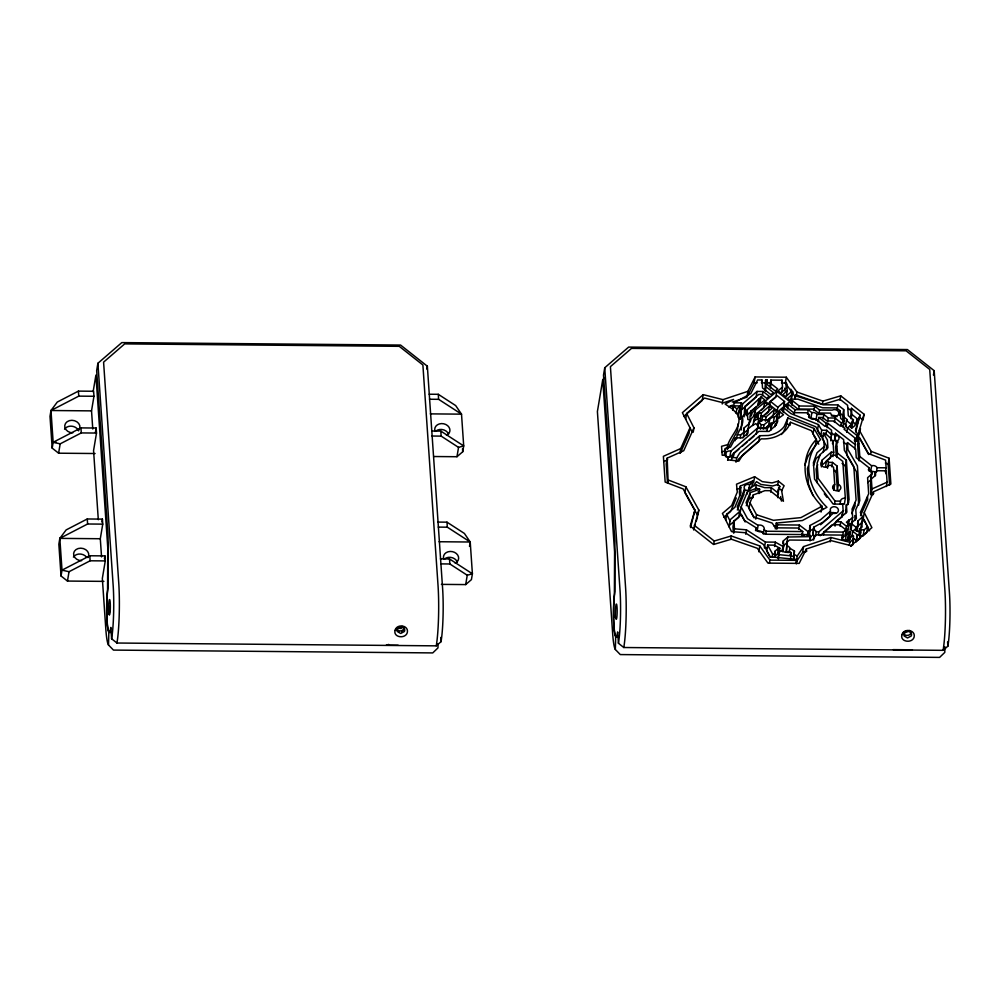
<?xml version="1.0" encoding="UTF-8"?>
<svg xmlns="http://www.w3.org/2000/svg" width="1000" height="1000" viewBox="0 0 1000 1000"><rect width="100%" height="100%" fill="white"/><g stroke="black" fill="none" stroke-linecap="round" stroke-linejoin="round"><path stroke-width="1.5" d="M108.663 606.087L109.25 614.675M438.062 643.713L437.962 647.913L432.762 652.913L113.45 650.088L108.513 645L108.837 632.388A25.5 2.825 -89.5 0 1 106.75 615.612A25.5 2.825 -89.5 0 1 107.562 589.875L107.75 547.463L95.913 375.112L93.112 391.838M944.938 646.8L944.788 652.4L939.6 657.4L620.288 654.575L615.35 649.488L615.675 636.888A25.5 2.825 -89.5 0 1 613.575 620.1A25.5 2.825 -89.5 0 1 614.4 594.362L614.587 551.962L602.75 379.6L605.025 377.625M737.938 423.988L737.487 430.662L727.5 449.137M741.213 430.025L742.163 416.65L745.288 414.087L744.775 406.538L758.75 394.45L761.8 394.475L766.688 398.338L769.125 396.225L763.112 391.475L757.038 391.425L742.65 403.862L741.675 409.7L740.212 408.725L741.188 402.887L734.2 402.825L733.213 408.663M92.775 429.025L91.525 410.875L93.963 396.262L93.625 391.25L78.425 391.112L57.3 402.05L50.975 410.513L50 416.35L52.188 448.125L58.612 453.2L95.1 453.525M52.188 448.125L53.163 442.287L50.975 410.513L78.763 396.138L93.963 396.262M58.612 453.2L60.175 443.85L81.287 432.925L96.5 433.05L96.15 428.038L80.95 427.9L53.163 442.287L60.175 443.85M101.55 556.888L100.3 538.737L102.75 524.125L102.4 519.113L87.275 518.975L66.15 529.913L59.825 538.375L58.85 544.212L61.037 575.988L67.463 581.062L103.888 581.375M61.037 575.988L62.013 570.15L59.825 538.375L87.613 524L102.75 524.125M67.463 581.062L69.025 571.712L90.138 560.788L105.275 560.913L104.925 555.9L89.8 555.763L62.013 570.15L69.025 571.712M95.412 432.425L96.15 428.038M96.5 433.05L93.562 450.588L98.312 519.738M101.912 522.038L102.4 519.113M104.438 558.825L104.925 555.9M105.275 560.913L102.338 578.438L105.85 629.513A38.25 4.237 -89.5 0 0 108.513 645M434.175 456.525L456.975 456.725L458.537 447.375L463.7 445.925L461.512 414.15L455.675 405.575L438.275 394.3L429.15 394.225M456.975 456.725L462.713 451.763L463.7 445.925L440.8 431.087L431.675 431.012M469.487 546.388L470.225 542.013L464.387 533.438L446.975 522.163L437.9 522.087M441.4 584.375L465.688 584.587L467.25 575.237L472.4 573.787L470.225 542.013L447.325 527.188L438.25 527.1M602.75 379.6L597.4 411.538L612.688 634A38.25 4.237 -89.5 0 0 615.35 649.488M727.038 449C727.75 436.812 743.175 427.55 737.875 414.712L732.288 408.862L725.175 404.1L733.55 399.438L723.363 402.825L704.475 398.05L686.65 413.462L693.95 427.825L683.737 450.725L667.163 458.15L666.188 463.988L667.5 483.088M668.188 483.1L667.163 458.15M679.987 452.925L680.725 448.55L690.025 427.713L689.038 433.55L680.362 453M685.675 419.312L686.65 413.462M693.213 432.212L693.95 427.825M668.675 480.175L685.85 486.763L684.875 492.6L697.837 515.837M859.575 417.312L863.075 420.062L864.05 414.225L840.725 395.825L822.913 401.125L796.938 392.038L786.312 377.212L755.1 376.938L747.913 391.325L722.962 399.637L703.2 394.65L702.225 400.487L683.713 416.5M680.725 448.55L663.388 456.312L665.163 482.062L683.162 488.963L694.963 510.112L690.525 527.575M693.55 529.65L698.812 510L685.85 486.763M698.075 514.388L698.812 510M722.225 404.025L722.962 399.637M724.388 454.338L725.362 448.5L730.525 447.1L735.537 437.825L742.463 437.887L748.025 433.062L747.775 429.3L751.712 425.9L755.863 423.587L759.45 427.738L765.775 427.8L770.975 423.162A4.125 3.362 9.5 0 0 771.812 423.65L770.875 430.087M732.613 410.2L733.35 405.825L740.212 405.975L739.237 411.812L736.975 413.775M725.138 455.238L725.362 448.5M725.525 456.725L726.263 452.337A4.125 3.362 9.5 0 1 730.825 451.15L757.212 428.325L767.312 428.413L771.862 424.25M727.625 460.288L728.112 457.362A4.125 3.362 9.5 0 1 725.888 455.337L722.175 455.225L721.562 446.3L727.775 444.613M713.75 543.938L714.237 541.025L694.275 525.275M736.087 413.288L736.825 408.9L740.212 405.975M726.8 457.113A4.125 3.362 9.5 0 1 729.837 456.987L730.825 451.15M740.062 405.875L738.2 417.225L739.987 419.087L740.575 418.612L741.325 409.525L739.175 411.375L740.962 413.25L739.987 419.087M731.475 460.225L731.963 457.312A4.125 3.362 9.5 0 0 733.55 453.3L758.925 431.35L769.087 431.438L775.588 425.475L775.475 423.825A4.125 3.362 9.5 0 0 777.237 419.325L783.5 414.75L779.75 411.8L777.312 413.9L776.85 420.15L773.263 423.25A4.125 3.362 9.5 0 0 769.112 424.6M735.05 440.75L735.537 437.825M732.812 457.688L733.55 453.3M736.425 439.212C736.963 431.238 745.138 425.138 742.163 416.65M740.6 413.9L741.325 409.525M725.725 520.125L726.7 514.275L734.912 507.238L740.987 492.65L740.337 486.062L752.837 480.913L749.65 484.663L748.675 490.5A4.125 3.362 9.5 0 0 743.637 491.838M744.775 406.538L744.1 416.912M735.975 462.225L736.712 457.837L739.75 452.987L759.725 435.712L768.263 435.5A26.575 21.637 9.5 0 0 784.237 426.45L787.85 417.975L813.988 428.425L820.5 439.625C800.588 459.725 808.175 489.35 826.95 507.275L802.412 520.525L776.263 523.088L775.288 528.938M740.25 437.788L740.738 434.862L744.3 431.788L744.038 428.025L748.8 423.9L749.987 420.05L747.837 419.5L747.175 409.812L761.087 396.938L764.837 399.888L750.913 411.1L749.938 416.938L750.263 421.825L751.3 418.475L754.112 416.037L755.088 410.2L764.638 402.312L767.362 404.462L757.237 413.225L756.75 416.15M747.913 391.325L746.938 397.175L732.262 402.062M743.55 430.95L744.038 428.025M746.438 414.2L747.175 409.812M743.312 437.625L744.3 431.788M729.475 524.113L730.2 519.725L739.712 511.512L737.2 506.9L744.6 489.113A4.125 3.362 9.5 0 1 745.163 485.363A4.125 3.362 9.5 0 1 749.65 484.663M747.588 395.863L754.112 382.775L755.1 376.938M746.787 435.15L747.775 429.3M749.987 420.05L747.825 429.75L743.062 433.862M730.738 538.888L731.225 535.962L759.775 545.938L769.925 560.112L769.438 563.038M810.037 540.988L810.7 535.638A4.125 3.362 9.5 0 1 809.188 534.625L764.975 534.237L761.675 531.65A4.125 3.362 9.5 0 1 757.575 530.962A4.125 3.362 9.5 0 1 756.038 527.725L744.638 520.55L741.375 514.575L733.938 521L732.962 526.85L733.312 532.05M740.337 486.062L739.362 491.9L739.75 495.863M756.062 397.262L757.038 391.425M733.737 533.2L734.475 528.812L733.938 521M752.75 425.55L755.088 415.938L758.825 418.188L757.837 424.025M754.112 416.037L755.512 410.2M754.112 421.788L755.088 415.938M739.712 511.512L738.725 517.35L729.225 525.562L729.35 527.337M759.163 399.438L758.188 405.288L758.662 399.038M761.475 382.925L761.963 380L757.625 379.963L750.85 393.55L734.2 402.825M758.925 493.6L759.65 489.212L756.637 488.263L751.25 490.25A4.125 3.362 9.5 0 1 747.725 491.087L741.125 506.938L740.138 512.775L745.138 521.938M755.975 417.688L757.237 413.225M737.35 510L743.625 494.95L744.6 489.113M757.175 416.8L757.663 413.888L758.8 412.887L761.438 412.9L769.388 406.087L772.1 408.225L763.162 415.913L761.025 415.913L766.112 416.825L774.137 409.875L776.862 412.025L767.837 419.837L762.65 419.8L758.787 421.95L757.812 427.8M761.087 396.938L760.113 402.775L757.675 404.888M757.825 418.738L758.8 412.887M762.375 395.863L763.112 391.475M756.225 434.175L757.212 428.325M780.5 393.75L781.513 392.875L782.487 387.038L782.025 380.175L770.85 380.087L771.1 383.7L777.7 388.9L775.263 391L767.537 384.913L767.2 380.05L765.612 380.037L764.912 389.925M747.237 494L747.725 491.087M760.05 421.75L761.438 412.9M765.337 391.15L766.075 386.775L765.612 380.037M766.475 384.425L767.2 380.05M764.638 402.312L763.662 408.15L761.438 410.075M760.475 429.125L761.2 424.75L758.787 421.95M761.762 421.175L762.5 416.788M746.275 505.688L749.262 498.512L750.238 492.675L759.65 489.212M759.725 435.712L758.75 441.55L738.775 458.837L737.25 461.25M748.675 490.5L751.875 486.962L752.837 480.913M796.338 563.862L797.075 559.487L770.225 556.8L763.4 544.462L745.175 532.725L731.513 531.575L722.425 513.45L731.688 505.525L737.288 492.075L736.513 484.188L754.6 476.725L762.312 481.65L772.038 482.9L778.35 481.1L784.125 485.763L781.637 490.737L783.438 501.25L770.075 490.7L764.925 490.65L753.238 494.95L749.987 502.75L749.013 508.587L754.087 517.913M754.6 476.725L753.625 482.562L750.837 483.713M769.875 385.925L770.85 380.087M745.675 534.2L746.4 529.825L734.475 528.812M763.263 429.15L764 424.775L769.5 420.238A4.125 3.362 9.5 0 1 774.237 417.4L777.825 414.312M770.362 388.075L771.1 383.7M765.375 421.2L766.112 416.825M752.75 497.875L753.238 494.95M769.388 406.087L768.413 411.938L762.763 416.788M755.575 489.387L756.312 485.012L764.663 487.65L771.375 487.7L778.413 493.263L777.675 497.638M769.638 405.712L770.375 401.337L777.113 395.575L784.575 401.525L783.587 407.362L781.35 409.288M766.825 431.337L767.312 428.413M769.5 420.238L768.525 426.075L765.05 428.762M776.838 391.325L765.212 401.262L778.1 411.538L789.737 401.587L776.838 391.325L775.863 397.163L772.375 400.15M755.788 519.113L756.525 514.738L749.987 502.75M770.837 429.5L771.812 423.65M774.137 409.875L773.162 415.712L767.475 420.637M773.263 423.25L774.237 417.4M755.55 530.65L756.038 527.725M781.538 383.1L782.025 380.175M741.125 506.938L747.537 518.713L758.112 525.375L757.138 531.213A4.125 3.362 9.5 0 1 763.1 533.625M777.1 411.662L777.837 407.287L784.575 401.525M774.987 426.737L775.475 423.825M776.575 418.288L777.075 415.363M776.263 425.163L777.237 419.325M779.75 411.8L778.775 417.638L776.338 419.75L776.85 420.15M795.075 396.65L785.337 383.05L786.312 377.212M758.8 551.788L759.775 545.938M783.3 412.512L784.038 408.137L790.962 413.6L818.438 424.588L821.712 430.225L820.738 436.062L823.225 436.087M782.487 387.038L778.125 390.812L780.85 392.962L786.225 388.312L785.812 382.262L786.762 383.587L787.237 390.812L786.263 396.662L785.25 397.537M763.35 533.9L764.087 529.513A4.125 3.362 9.5 0 0 762.638 525.913A4.125 3.362 9.5 0 0 758.112 525.375M770.638 492.088L771.375 487.7M765.788 534.163L766.275 531.237L764.087 529.513M787.588 408.85L788.312 404.475L794.912 409.675L808.263 409.787L811.875 412.65A4.125 3.362 9.5 0 1 816.938 414.412L823.875 414.475L828.288 417.95L835.113 418.013L841.425 423.075L840.938 425.988M746.4 529.825L765.387 542.062L764.412 547.9L767.237 547.925M781.325 434.513A26.575 21.637 9.5 0 0 783.263 432.3L786.425 425.588L787.85 417.975M792.8 392.013L791.85 392.438L791.012 400.438L792.8 392.013L790.788 389.2L790.975 392.1L785.6 396.737L782.875 394.588L787.237 390.812M774.3 556.8L777.487 554.038L778.85 554.05L779.837 548.212L774.362 545.15L767.65 545.087L766.675 550.925L770.212 557.312M777.613 485.475L778.35 481.1M791.875 405.188L792.6 400.8L799.2 406L814.663 406.138L819.562 410.012L832.275 410.125A4.125 3.362 9.5 0 1 838.4 411.675A4.125 3.362 9.5 0 1 835.863 416.275A4.125 3.362 9.5 0 1 830.625 413.113L818.25 413L813.363 409.137L797.887 409L790.163 402.912L792.6 400.8M756.312 485.012L752.913 486.262L756.538 481.637L761.012 484.487L772.613 485.988L777.6 484.562L779.788 486.337L777.537 494.725M790.013 425.2L790.5 422.287L811.312 430.613L816.4 439.35L815.425 445.188L807.9 456.538L804.75 465.15M794.912 399.162L795.65 394.787L823.037 404.35L840.025 399.3L847.575 405.25L848.288 415.637L853.4 419.75L851.6 428.387M795.238 398.8L795.65 394.787M796.2 396.425L796.938 392.038M794.175 414.05L794.912 409.675M772.125 556.95L772.613 554.038L767.65 545.087M776.8 529.225L777.537 524.85L776.263 523.088M774.562 546.525L775.3 542.15L765.387 542.062M798.7 408.925L799.2 406M774.538 555.337L775.275 550.962L778.462 548.2L779.837 548.212M775.013 557.238L775.275 550.962M777.487 554.038L778.462 548.2M778.025 558.075L779 552.238L780.175 551.225L783.1 551.25A4.125 3.362 9.5 0 0 789.025 551.35L790.863 552.463L790.612 558.8M778.438 559.075L779 552.238M782.85 543.8L783.35 540.875L787.775 537.013L810.763 536.613M782.237 550.825L782.975 546.438A4.125 3.362 9.5 0 1 783.7 545.988L783.35 540.875M783.7 545.988L782.712 551.838L782.537 549.275M807.525 414.175L808.263 409.787M787.775 537.013L786.8 542.85L783.475 545.75M850.812 546.388L852.8 544.663L853.575 535.913L852.638 535.175L850.25 537.238A4.125 3.362 9.5 0 1 845.025 540.462A4.125 3.362 9.5 0 1 842.85 535.087L815.588 534.85A4.125 3.362 9.5 0 1 814.35 535.662L814.5 537.888L811.787 540.237L789.513 540.037L787.075 542.15L786.35 551.7A4.125 3.362 9.5 0 1 787.962 552.663M786.35 551.7L787.075 542.15M808.925 417.65L809.412 414.725L806.95 412.788L793.6 412.663L785.888 406.575L788.312 404.475M815.387 419.575A4.125 3.362 9.5 0 0 810.9 418.488L811.875 412.65M789.15 552.625L789.887 548.25A4.125 3.362 9.5 0 0 787.337 545.85M813.925 410.525L814.663 406.138M790.375 555.388L790.863 552.463M813.012 434.263L813.988 428.425M816.938 414.412L815.962 420.25L818.737 420.275M793.6 559.325L794.412 551L789.887 548.25M798.625 529.425L799.362 525.037L777.537 524.85M793.938 559.1L794.412 551M819.075 412.925L819.562 410.012M818.037 421.812L818.775 417.438L822.575 417.463L826.988 420.95L833.787 421.012L839.987 425.975L840.938 425.175L845 428.425L844.05 429.225L854.9 437.938L855.362 444.712L854.625 449.087M818.438 424.588L817.463 430.425L820.075 434.938M822.425 404.038L822.913 401.125M796.15 563.275L797.25 556L803.6 546.587L830.9 537.487L849.8 542.263L853.775 538.825M802.013 535.95L802.75 531.562L798.1 528.038L775.588 527.837L772.087 523.038L753.863 517.025L746.062 502.713L750.238 492.675M823.138 418.85L823.875 414.475M796.275 561.838L802.625 552.425L803.6 546.587M833 456.6L833.737 452.212L832.95 440.8A4.125 3.362 9.5 0 1 830.9 438.512L825.212 433.263L823.475 433.25L822.5 439.087L826.4 445.812L826.675 449.738M807.288 536L808.012 531.613L799.362 525.037M825.688 426.2L826.175 423.275L818.775 417.438M807.588 536L808.312 531.613A4.125 3.362 9.5 0 1 810.288 529.575L810 525.5L820.413 519.875L830.525 511.138A4.125 3.362 9.5 0 1 833.662 506.712A4.125 3.362 9.5 0 1 838.45 510.487A4.125 3.362 9.5 0 1 833.25 513.288L822.875 522.25L813.763 527.175L812.95 535.438A4.125 3.362 9.5 0 1 814.4 536.375M809.513 528.425L810 525.5M805.863 551.912L806.35 548.987L831.3 540.675L851.062 545.675L871.888 527.663L864.25 512.6L873.538 491.775L890.875 484L889.1 458.25L871.1 451.35L859.312 430.2L864.05 414.225M827.8 420.875L828.288 417.95M827.125 427.675L827.85 423.288L826.175 423.275M825.962 434.65L826.7 430.275L821.712 430.225M809.312 535.413L810.288 529.575M823.213 452.388L824.188 446.55L823.775 440.55L815.763 426.775L788.988 416.062L781.6 410.238L784.038 408.137M821.562 464.3L822.3 459.913L831.225 452.188L833.737 452.212M821.4 466.912L822.3 459.913M809.587 540.138L810.075 537.212M809.963 540.013L810.7 535.638M812.95 535.438L813.763 527.175M841.513 504.412A4.125 3.362 9.5 0 1 844.362 504.137L845.337 498.3L842.8 461.388L835.013 455.238L832.95 455.213L826.5 460.788L825.525 466.637A4.125 3.362 9.5 0 1 827.013 467.575M813.612 540.05L814.35 535.662M808.487 416.587L810.9 418.488A4.125 3.362 9.5 0 0 815.512 418.888L824.862 426.275L826.562 426.287L831.6 430.25L830.95 440.938L830.7 437.3M834.388 422.388L835.113 418.013M815.512 536.225L816.25 531.85A4.125 3.362 9.5 0 0 813.938 529.6M837.087 409.3L837.825 404.913L823.188 404.787L795.725 395.875M827.55 468.212L828.538 462.362A4.125 3.362 9.5 0 0 826.5 460.788M832.463 443.725L832.95 440.8M821.038 512.075L822.013 506.225C803.863 488.963 797.75 458.55 816.4 439.35M831.225 452.188L830.25 458.038L821.325 465.763M839.987 400.2L840.725 395.825M818.363 534.788L818.85 531.862L843.162 510.838L842.725 504.475A4.125 3.362 9.5 0 1 842.138 504.137L833.112 504.062L814.55 479.125L813.425 462.587L817.025 452.75L824.188 446.55M837.712 442.7A4.125 3.362 9.5 0 0 834.562 440.475L835.45 433.25L843.625 439.588L844.35 450.225L853.8 466.475L856.1 500.037L852.075 509.062L852.65 517.4L851.675 523.25M834.562 440.475L835.45 433.25M839.412 415.15L840.138 410.763L836.525 407.912L822.65 407.788L798 399.175L791.975 399.125L790.35 400.525L787.625 398.375L791.988 394.6M831.725 466.788L832.463 462.4L828.538 462.362M836.263 455.962L835.638 446.938L836.612 441.1A4.125 3.362 9.5 0 0 838.962 437.7A4.125 3.362 9.5 0 0 835.55 434.637M843.125 421.2L842.725 415.4L843.713 409.55L837.825 404.913M823.525 534.837L824.013 531.912L832.312 524.738L839.488 524.8L844.963 529.125L845.875 528.337L846.812 529.062L845.825 534.913L842.337 537.925M836.712 457.512L837.438 453.125L836.612 441.1M843.25 421.388L844.2 416.812L843.713 409.55M843.475 421.2L844.2 416.812M842.9 426.825L843.888 420.988L840.662 418.4L840.138 410.763M839.038 491.413A4.125 3.362 9.5 0 0 837.387 490.275L836.125 471.912L837.113 466.062L832.463 462.4M822.375 461.062A4.125 3.362 9.5 0 0 822.475 466.4A4.125 3.362 9.5 0 0 828.737 465.375L831.162 465.4L833.538 467.275L834.725 484.4L833.737 490.25L833.525 487.137M830.525 511.138L829.55 516.975L820.562 524.75M850.662 417.212L851.425 408.288L859.987 415.05L855.45 430.312L858.162 435.175L857 435.562L845.487 426.312L846.462 420.475L847.362 419.712L843.975 417M834.55 503.988L835.037 501.075L818.15 478.375L817.1 463.15L820.3 454.425L827.925 447.825L827.375 439.975L823.475 433.25M846.775 432.337L847.513 427.95L849.975 425.863L852.35 427.775L854.8 425.688L857.463 418.938L851.85 414.438L851.425 408.288M837.387 490.275L838.375 484.438L837.113 466.062M830.175 541.875L830.9 537.487M851.112 418.825L851.85 414.438M850.037 426.65L851.425 422.975L851.025 427.625M867.688 482.612L870.913 479.825L871.75 471.938A4.125 3.362 9.5 0 1 869.35 467.987L856.25 457.688L855.65 448.925L847.475 442.587L846.5 448.425L846.888 454.075M850.938 425.887L851.425 422.975M835.025 526.138L835.75 521.763L846.9 512.112L846.388 504.725A4.125 3.362 9.5 0 0 848.4 500.475L849.1 499.888L846.375 460.175L837.438 453.125M848.012 504.2L845.387 466.012L846.375 460.175M840.013 504.038L840.512 501.125A4.125 3.362 9.5 0 1 845.337 498.3M856.975 421.863L857.463 418.938M840.05 526.188L840.788 521.8L835.75 521.763M854.412 440.85L854.9 437.938M820.188 535.712L842.188 516.675L843.162 510.838M859.987 415.05L855.713 432M857 435.562L856.025 441.4L857.188 441.025L858.162 435.175M845.612 513.525L846.388 504.725M868.65 454.55L858.325 436.05L859.312 430.2M858.637 459.288L857.6 444.2L858.575 438.363L859.725 437.975L868.413 453.562L885.588 460.138L886.112 467.812L885.387 472.188M847.663 504.862L848.4 500.475M842.113 539.475L843.312 532.087L846.812 529.062M845.387 531.25L845.875 528.337M849.062 524.3L846.625 526.4L845.65 532.25L848.088 530.138L849.062 524.3L846.425 522.225L848.863 520.112L848.475 524.763M846.413 533.925L845.438 539.763A4.125 3.362 9.5 0 1 847.25 540.312L848.938 538.862L849.562 532.75L850.475 531.962L849.538 531.213L846.413 533.925A4.125 3.362 9.5 0 1 848.225 534.475L849.912 533.025M848.125 524.5L848.863 520.112M859.087 460.85L859.812 456.463L858.575 438.363M847.25 540.312L848.225 534.475M848.938 538.862L849.325 534.212M860.2 535.675L863.162 535.7L866.637 532.688L867.613 526.85L864.163 520.062L861.775 522.137L862.1 526.987L859.938 528.862L861.175 529.825L859.725 538.675L856.237 541.688L857.138 534.7L850.375 529.438L851.363 523.6L855.962 527.225L855.475 530.15M847.475 442.587L847.962 449.65L857.412 465.887L859.8 500.688L855.775 509.712L856.388 518.688L851.925 522.537L851.287 528.65L850.375 529.438M850.475 531.962L849.5 537.8L848.587 538.6M849.762 540.15L850.25 537.238M849.312 545.188L849.8 542.263M851.787 537.087L852.763 531.25L855.2 529.138L860.7 532.837L857.225 535.837M853.088 538.837L852.8 544.663M856.137 530.825L856.875 526.438L856.475 531.087M857.55 523.775L858.037 520.862L862.575 516.925L860.325 512.487L868.688 493.725L867.588 477.7L871.9 473.988M857.387 531.55L858.037 520.862M856.237 541.688L857.138 534.7M870.612 454.275L871.1 451.35M868.863 470.9L869.35 467.987M859.2 533.237L859.938 528.862M859.375 535.75L859.862 532.825M860.788 527.975L862.575 516.925M875.662 472.887A4.125 3.362 9.5 0 0 870.65 471.6L871.625 465.763L859.812 456.463M864.25 512.6L863.263 518.45L869.525 530.763M871.75 471.938L870.913 479.825M886.363 486.55L887.1 482.175L886.325 470.825L876.975 470.737A4.125 3.362 9.5 0 1 875.4 471.962L875.625 475.262L871.325 478.988L870.35 484.825L871.038 494.775L873.775 493.55M863.162 535.7L864.137 529.862L867.613 526.85M871.038 494.775L872.013 488.938L871.325 478.988M874.675 476.35L875.4 471.962M876.388 472.113L877.113 467.725A4.125 3.362 9.5 0 0 871.625 465.763M873.05 494.688L873.538 491.775M885.837 473.738L886.325 470.825M889.587 485.3L888.125 464.1L889.1 458.25M97.9 363.275L96.662 370.625L108.075 536.775L108.125 587.038A24.475 2.712 -89.5 0 0 107.125 621.038A24.475 2.712 -89.5 0 0 110.838 627.4L111.6 638.763L116.95 643.025L436.25 645.85L441.037 641.688A38.25 4.237 -89.5 0 0 442.587 588.175L427.35 366.2L400.575 345.062L121.812 342.6L97.9 363.275L113.15 585.262A38.25 4.237 -89.5 0 1 111.6 638.763M426.85 369.137L427.35 366.2M604.738 367.762L603.5 375.112L614.913 541.263L614.95 591.525A24.475 2.712 -89.5 0 0 613.962 625.525A24.475 2.712 -89.5 0 0 617.675 631.888L618.438 643.263L623.787 647.513L943.088 650.337L947.875 646.175A38.25 4.237 -89.5 0 0 949.425 592.663L934.188 370.688L907.4 349.562L628.65 347.088L604.738 367.762L619.987 589.75A38.25 4.237 -89.5 0 1 618.438 643.263M933.438 375.087L934.188 370.688M694.963 510.112L690.212 526.087L713.538 544.5L731.35 539.2L757.325 548.275L767.95 563.112L799.175 563.387L806.35 548.987M693.713 529.725L695.362 524.175M696.188 521.4L697.425 517.225M853.4 419.75L851.762 423.237M858.325 436.05L860.487 428.787M808.363 465.9L807.387 468.575L808.45 484.05L812.975 495.65M813.475 465.625L816.05 458.587L820.138 455.05M817.725 464.625L816.125 468.988L817.062 482.688M731.275 510.012L736.312 497.912M404.15 628.462C403.15 631.725 397.4 631.938 396.7 628.4M851.675 513.625L855.125 505.887L854.925 502.825M860.537 515.65L867.712 499.562L867.513 496.65M779.788 486.337L777.887 490.15L778.413 493.263M797.075 559.487L796.637 560.35L769.925 560.112M403.4 630.462L404.25 627.188M403.237 626.812L401.037 628.488L397.488 628.162M909.663 630.513L907.862 631.638L904.95 631.613M465.688 584.587L471.425 579.625L472.4 573.787L449.5 558.95L440.425 558.875M703.2 394.65L682.375 412.663L692.3 432.362M741.675 409.7L754.95 398.225M746.2 415.662L756.012 407.175M755.088 410.2L752.275 412.638L751.25 415.975L750.913 411.1M756.812 413.225L757.663 413.888M754.538 416.037L758.012 413.05M729.837 456.987L739.025 449.05M742.463 446.075L747.05 442.113M749.35 440.125L753.938 436.15M849.2 520.388L852.65 517.4M848.225 526.225L851.925 522.537M855.962 527.225L856.875 526.438M857.062 526.7L861.6 522.775M857.212 526.7L858.363 525.712M723.763 517.312L730.713 511.362M767.725 404.125L770.05 402.137M841.425 423.075L843.888 420.988M843.225 422.663L846.388 425.562L845.487 426.312M402.325 626.487L398.825 627.312M728.975 407.275L732.562 405.275L729.663 406.25M753.475 421.163L758.825 418.188M822.013 506.225L800.938 517.612L773.425 520.312L756.525 514.738M809.025 531.337L814.225 528.525M663.75 461.562L667.75 459.762M872.013 488.938L887.1 482.175M401.6 631.587L402.287 631.3M736.925 489.462L741.1 487.738M749.087 487.9L751.875 486.962M749.262 498.512L753.3 497.038M857.6 444.2L858.75 443.825M802.625 552.425L806.925 550.988M714.237 541.025L731.225 535.962M721.825 451.8L725.55 450.8M773.975 526L777.025 525.7M754.112 382.775L757.237 382.8M761.925 382.85L769.725 382.912M782.212 383.025L785.337 383.05M429.487 399.237L438.612 399.325L461.512 414.15L430.325 413.875M50.975 410.513L91.525 410.875M761.2 424.75L764 424.775M737.15 434.837L740.738 434.862M432.013 436.025L441.138 436.112L458.537 447.375M53.163 442.287L56.275 442.312M877.113 467.725L886.112 467.812M835.037 501.075L840.512 501.125M861.175 529.825L864.137 529.862M766.275 531.237L802.75 531.562M816.25 531.85L818.85 531.862M824.013 531.912L843.312 532.087M59.825 538.375L100.3 538.737M439.087 541.737L470.225 542.013M440.775 563.888L449.85 563.975L467.25 575.237M108.837 632.388L111.938 632.425M615.675 636.888L618.775 636.912M386.325 645.15L398.175 645.25M893.15 649.638L912.412 649.812M725.625 452.325L726.263 452.337M772.613 554.038L775.5 554.325M779.175 554.688L791.1 555.875M731.963 457.312L736.712 457.837M758.112 491.725L760.9 492.612M885.362 463.038L888.125 464.1M786.875 423.812L789.625 424.913M398.688 631.562L397.512 630.875M794.663 554.725L797.25 556M775.3 542.15L782.975 546.438M778.162 550.138L780.713 551.562M790.037 554.775L793.438 556.85M741.188 402.887L742.65 403.862M733.35 405.825L736.825 408.9M802.087 533.7L804.562 535.575M855.362 444.712L827.85 423.288M836.05 436.325L831.363 432.663M843.388 442.013L847.05 444.862M834.475 439.087L837.975 441.812M868.288 469.738L870.65 471.6M847.913 408.1L851.413 410.863M839.2 412.612L842.725 415.4M766.075 386.775L773.413 392.562L770.975 394.663L762.513 387.987L761.963 380M842.05 463.375L845.387 466.012M833.812 470.075L836.125 471.912M840.788 521.8L846.625 526.4M853.975 538.812L856.162 540.55M844.9 534.175L845.825 534.913M784.062 403.7L786.413 405.562M770.375 401.337L777.837 407.287M852 421.188L856.488 424.787M846.462 420.475L850.525 423.725M778.525 487.875L781.988 490.675M826.7 430.275L831.925 435.1M404.288 628.562L402.688 627.188A3.812 3.413 -12.5 0 0 399.562 627.163L397.425 629.1A3.812 3.225 -19.2 0 0 397.312 631.5L400.662 633.488L404.325 631.562A3.812 3.3 -0.4 0 0 404.575 629.163L403.988 627.362M824.287 493.775L826.95 497.35M820.4 505.637L823.188 509.375M846.988 455.487L856.425 471.737L858.713 505.012M813.737 435.5L818.8 444.212M397.088 630.4L396.587 628.587M726.7 514.275L730.325 521.5L730.2 519.725M780.662 496.575L781.425 501.087M854.788 515.55L855.1 520.037M842.013 514.138L842.188 516.675M784.837 388.1L785.037 391.125M728.112 457.362L728.288 459.913L738.888 461.087L742.812 454.862L761.325 438.837A30.175 24.562 9.5 0 0 790.487 422.287M462.512 448.738L462.713 451.763M438.275 394.3L438.612 399.325M440.8 431.087L441.138 436.112M446.975 522.163L447.325 527.188M449.5 558.95L449.85 563.975M78.425 391.112L78.763 396.138M80.95 427.9L81.287 432.925M87.275 518.975L87.613 524M89.8 555.763L90.138 560.788M947.588 641.912L947.875 646.175M440.763 637.425L441.037 641.688M911.075 631.675C911.675 636.2 903.4 636.938 903.5 632.25M436.25 645.85A43.35 4.8 -89.5 0 0 438.013 585.212L422.887 364.975L399.25 346.325L124.688 343.888L103.588 362.15L118.713 582.388A43.35 4.8 -89.5 0 1 116.95 643.025M73.412 557.087A7.65 6.225 9.5 0 1 86.587 557.2M64.562 429.225A7.65 6.225 9.5 0 1 71.925 426.213A7.65 6.225 9.5 0 1 78.6 430.863M444.375 559.075A7.65 6.225 9.5 0 1 457.287 562M435.675 431.213A7.65 6.225 9.5 0 1 448.587 434.137M435.1 431.413A7.65 6.225 9.5 0 1 439.325 423.938A7.65 6.225 9.5 0 1 449.038 427.262A7.65 6.225 9.5 0 1 446.5 435.325M81.625 560.712A7.65 6.225 9.5 0 1 73.637 553.288A7.65 6.225 9.5 0 1 83.387 548.575A7.65 6.225 9.5 0 1 87.987 557.638M72.775 432.85A7.65 6.225 9.5 0 1 64.775 425.425A7.65 6.225 9.5 0 1 74.538 420.712A7.65 6.225 9.5 0 1 79.138 429.775M443.812 559.275A7.65 6.225 9.5 0 1 448.038 551.8A7.65 6.225 9.5 0 1 457.75 555.125A7.65 6.225 9.5 0 1 455.213 563.175M388.638 644.375A33.4 3.7 -89.5 0 1 387.2 644.625M943.088 650.337A43.35 4.8 -89.5 0 0 944.85 589.7L929.725 369.462L906.087 350.812L631.525 348.387L610.413 366.637L625.538 586.875A43.35 4.8 -89.5 0 1 623.787 647.513M743.625 494.95A4.125 3.362 9.5 0 1 743.275 494.175M838.375 484.438A4.125 3.362 9.5 0 1 840.1 489.6A4.125 3.362 9.5 0 1 833.7 489.55A4.125 3.362 9.5 0 1 834.725 484.4M846.287 510.15A4.125 3.362 9.5 0 1 845.413 510.562M836.525 446.525A4.125 3.362 9.5 0 1 835.638 446.938M810.875 418.425A4.125 3.362 9.5 0 1 809.412 414.725M829.55 514.45A4.125 3.362 9.5 0 1 835.688 513.275M831.3 415.962A4.125 3.362 9.5 0 1 836.85 416.788M615.337 616.975L616.075 619.163A7.65 0.85 -89.5 0 0 617.137 613.088A7.65 0.85 -89.5 0 0 616.525 604.125A7.65 0.85 -89.5 0 0 615.487 610.575L615.337 616.975M395.012 630.425C393.2 637.7 405.45 639.038 407.287 632.675C409.188 625.125 396.637 623.35 395.012 630.425M901.838 634.913C900.037 642.2 912.288 643.525 914.112 637.163C916.012 629.612 903.462 627.837 901.838 634.913M904.613 633L904.25 633.587A3.812 3.225 -19.2 0 0 904.15 635.988L907.5 637.975L911.162 636.05A3.812 3.3 -0.4 0 0 911.413 633.663L909.525 631.688A3.812 3.413 -12.5 0 0 906.4 631.663L904.613 633M110.15 611.538A7.65 0.85 -89.5 0 0 109.625 599.562A7.65 0.85 -89.5 0 0 108.688 610.462A7.65 0.85 -89.5 0 0 110.15 611.538"/></g></svg>
